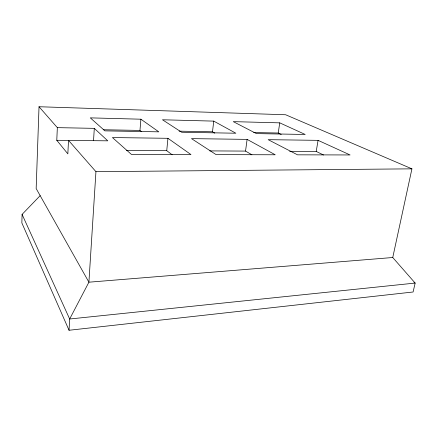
<?xml version="1.0" encoding="UTF-8"?>
<svg xmlns="http://www.w3.org/2000/svg" width="437" height="437" viewBox="0 0 437 437"><rect width="100%" height="100%" fill="white"/><g stroke="black" fill="none" stroke-linecap="round" stroke-linejoin="round"><path stroke-width="0.66" d="M40.16 195.65L22.09 214.403L21.85 222.919L69.046 330.263L413.096 291.992L415.15 283.072L392.748 257.513L88.908 282.193L69.663 319.005L69.046 330.263M39.024 106.737L36.162 188.555L88.908 282.193L95.943 171.67L68.516 140.381L67.844 153.862L56.783 140.293L57.34 127.637L39.024 106.737L285.634 114.756L411.927 168.84L392.748 257.513M93.534 140.714L94.299 128.358L57.34 127.637M141.577 131.646L139.966 130.428L140.9 119.203L90.301 117.87L104.924 130.871L158.795 131.837L140.9 119.203M172.167 154.785L166.743 150.683L167.945 138.305L112.435 137.551L131.411 154.419L190.964 154.567L167.945 138.305M214.796 133.132L212.491 131.783L213.748 121.12L162.477 119.771L181.677 132.253L235.865 133.225L213.748 121.12M251.914 154.807L245.539 151.087L247.113 139.381L191.482 138.627L216.102 154.627L275.223 154.774L247.113 139.381M281.231 134.47L278.232 133.012L279.746 122.852L233.26 121.633L256.41 133.596L305.201 134.47L279.746 122.852M323.522 154.993L316.213 151.442L318.081 140.348L268.171 139.671L297.499 154.829L350.081 154.955L318.081 140.348M95.943 171.67L411.927 168.84M126.528 150.481L166.743 150.683M209.749 150.902L245.539 151.087M289.655 151.311L316.213 151.442M56.783 140.293L107.775 140.829L94.299 128.358M103.219 129.74L139.966 130.428M179.137 131.16L212.491 131.783M253.717 132.553L278.232 133.012M414.003 282.329L415.15 283.072L69.663 319.005L22.09 214.403"/></g></svg>
